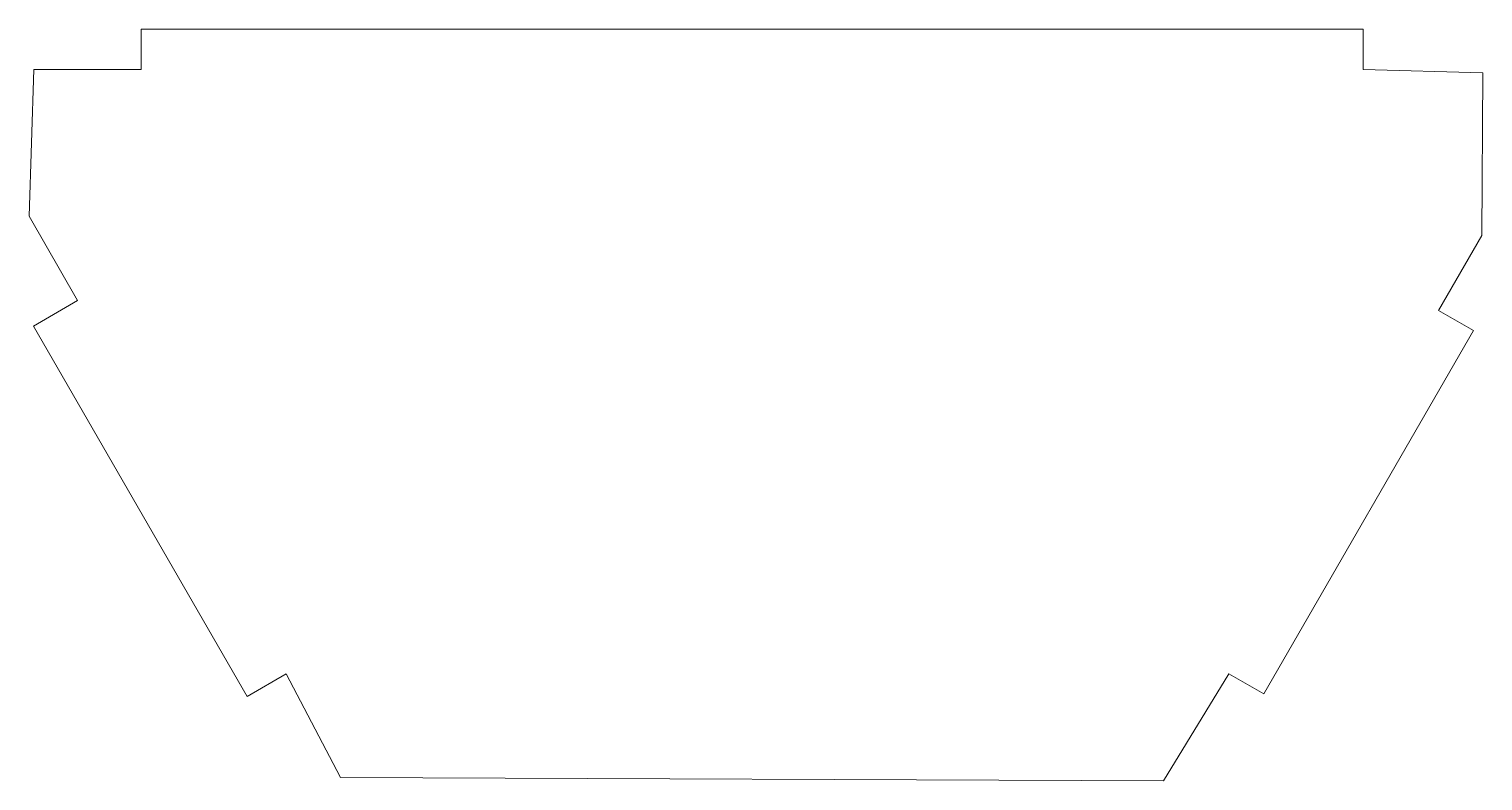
# Model space of a CAD drawing. Header units: millimetres. Extents: x -81.2 to -19.9, y 20.8 to 52.5.
import ezdxf

# ---------------------------------------------------------------- set-up
doc = ezdxf.new("R2010")
doc.units = ezdxf.units.MM

msp = doc.modelspace()

# ---------------------------------------------------------------- linework, layer by layer
at = {"color": 7, "linetype": 'Continuous', "lineweight": 15}
for p, q in [((-24.919, 52.509), (-76.439, 52.509)), ((-76.439, 52.509), (-76.439, 50.809)), ((-24.919, 50.809), (-24.919, 52.509)), ((-80.967, 50.809), (-81.161, 44.615)), ((-76.439, 50.809), (-80.967, 50.809)), ((-19.867, 50.659), (-24.919, 50.809)), ((-19.917, 43.8), (-19.867, 50.659)), ((-81.161, 44.615), (-79.113, 41.068)), ((-21.736, 40.649), (-19.917, 43.8)), ((-79.113, 41.068), (-80.98, 39.99)), ((-20.264, 39.799), (-21.736, 40.649)), ((-80.98, 39.99), (-71.968, 24.38)), ((-29.107, 24.482), (-20.264, 39.799)), ((-71.968, 24.38), (-70.319, 25.332)), ((-70.319, 25.332), (-68.032, 20.964)), ((-33.33, 20.814), (-30.579, 25.332)), ((-30.579, 25.332), (-29.107, 24.482)), ((-68.032, 20.964), (-33.33, 20.814))]:
    msp.add_line(p, q, dxfattribs=at)

doc.saveas('drawing.dxf')
